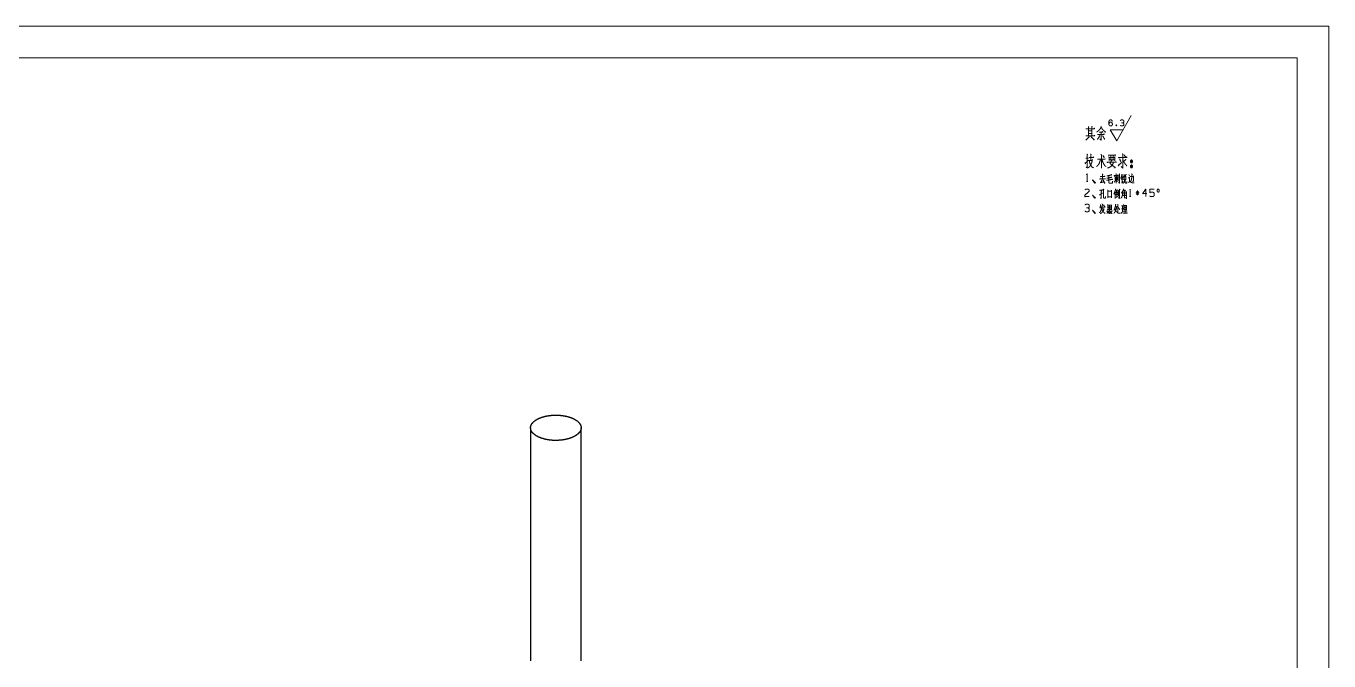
# Model space of a CAD drawing. Header units: millimetres. Extents: x 0 to 841, y 0 to 594.
# Drawn here: x 429.6 to 841, y 393.7 to 594 of the extents above; entities that cross this region are included whole.
import ezdxf

# ---------------------------------------------------------------- set-up
doc = ezdxf.new("R2010")
doc.units = ezdxf.units.MM
doc.layers.add('101', color=7, linetype='Continuous', true_color=0xffffff)

msp = doc.modelspace()

# ---------------------------------------------------------------- linework, layer by layer
at = {"layer": '101', "color": 133, "linetype": 'Continuous', "lineweight": 18}
for p, q in [((841, 594), (0, 594)), ((841, 0), (841, 594)), ((831, 584), (25, 584)), ((831, 10), (831, 584))]:
    msp.add_line(p, q, dxfattribs=at)
at = {"layer": '101', "color": 43, "linetype": 'Continuous', "lineweight": 18}
for p, q in [((773.98, 557.77), (778.59, 565.77)), ((771.96, 561.27), (776, 561.27)), ((773.98, 557.77), (771.96, 561.27)), ((773.8, 562.86), (773.92, 562.53))]:
    msp.add_line(p, q, dxfattribs=at)
at = {"layer": '101', "color": 72, "linetype": 'Continuous', "lineweight": 18}
for p, q in [((764.18, 552.37), (765.08, 552.37)), ((765.08, 551.59), (766.22, 551.59)), ((774.75, 547.39), (774.89, 547.24)), ((764.39, 544.94), (764.81, 544.94)), ((773.46, 546.34), (774.13, 546.36)), ((773.81, 545.71), (774.13, 544.94)), ((774.41, 547.04), (774.56, 546.89)), ((774.47, 546.94), (774.47, 545.06)), ((777.64, 546.09), (777.96, 546.09)), ((777.78, 547.16), (778, 546.76)), ((773.46, 541.77), (773.46, 539.6)), ((773.65, 539.87), (774.31, 540.3)), ((774.03, 541.4), (774.03, 540.12)), ((774.15, 541.82), (774.33, 541.32)), ((774.79, 542.5), (775.03, 542.42)), ((775.86, 540.55), (776.97, 540.55)), ((775.9, 541.1), (776.99, 541.1)), ((776, 542.07), (776.69, 542.07)), ((776.78, 542.27), (776.44, 541.8)), ((778.05, 540.17), (778.47, 540.17)), ((781.03, 541.37), (780.02, 541.37)), ((780.2, 541.85), (780.87, 540.9)), ((780.86, 541.85), (780.2, 540.9)), ((780.52, 540.65), (780.52, 542.07)), ((769.24, 536.34), (769.91, 536.34)), ((771.18, 537.46), (772.28, 537.46)), ((771.2, 536.56), (772.28, 536.56)), ((771.27, 537.19), (771.47, 536.76)), ((771.75, 537.36), (771.75, 535.61)), ((772.1, 537.19), (771.93, 536.76)), ((772.28, 537.59), (772.28, 536.36)), ((773.53, 536.96), (773.96, 536.96)), ((775.81, 537.24), (775.81, 535.41)), ((776.25, 536.76), (777.03, 536.76))]:
    msp.add_line(p, q, dxfattribs=at)
at = {"layer": '101', "color": 251, "linetype": 'Continuous', "lineweight": 25}
for p, q in [((588.86, 467.24), (588.86, 401.67)), ((604.86, 401.67), (604.86, 467.24))]:
    msp.add_line(p, q, dxfattribs=at)
at = {"layer": '101', "color": 43, "linetype": 'Continuous', "lineweight": 18}
for points, knots in [([(771.54, 563.26), (771.8, 563.63), (772.34, 563.63), (772.6, 563.26), (772.6, 562.88), (772.34, 562.51), (771.8, 562.51), (771.54, 562.88), (771.54, 564.01), (771.8, 564.38), (772.34, 564.38), (772.6, 564.01)], [0, 0, 0.076963, 0.169765, 0.248075, 0.312019, 0.390329, 0.483131, 0.560094, 0.751925, 0.828888, 0.92169, 1, 1]), ([(775.92, 563.45), (776.19, 563.63), (776.19, 564.2), (775.92, 564.38), (775.38, 564.38), (775.12, 564.2)], [0, 0, 0.153866, 0.429852, 0.583718, 0.846134, 1, 1]), ([(773.8, 562.53), (773.92, 562.53), (773.99, 562.71), (773.92, 562.86), (773.8, 562.86), (773.73, 562.71), (773.8, 562.53), (773.92, 562.86)], [0, 0, 0.093979, 0.236779, 0.365979, 0.459959, 0.589134, 0.731911, 1, 1]), ([(775.13, 562.69), (775.38, 562.51), (775.92, 562.51), (776.19, 562.69), (776.19, 563.26), (775.92, 563.45), (775.52, 563.45)], [0, 0, 0.124117, 0.343691, 0.472437, 0.703366, 0.836716, 1, 1])]:
    msp.add_open_spline(points, degree=1, knots=knots, dxfattribs=at)
at = {"layer": '101', "color": 72, "linetype": 'Continuous', "lineweight": 18}
for points, knots in [([(765.02, 562.34), (765.2, 562.19), (765.04, 562.04), (765.04, 562.34), (765.04, 559.34), (765.04, 561.62), (764.27, 561.62), (767.01, 561.62), (766.08, 561.62), (766.08, 562.3), (766.08, 559.34), (766.08, 560.91), (765.02, 560.91), (765.02, 560.05), (766.08, 560.05), (766.08, 559.34), (764.22, 559.34), (767.08, 559.34), (766.95, 559.52), (766.82, 559.34)], [0, 0, 0.009718, 0.018621, 0.030836, 0.15299, 0.246131, 0.277437, 0.388627, 0.426411, 0.453896, 0.574522, 0.638653, 0.681834, 0.716953, 0.760133, 0.789145, 0.864713, 0.981302, 0.990651, 1, 1]), ([(766.1, 562.11), (766.24, 562.22), (766.08, 562.34)], [0, 0, 0.471566, 1, 1]), ([(766.77, 561.62), (766.9, 561.81), (766.98, 561.62)], [0, 0, 0.529982, 1, 1]), ([(768.99, 562.34), (769.15, 562.19), (769.07, 562.22), (768.91, 561.77), (768.64, 561.4), (768.33, 561.06), (768.03, 560.8), (767.66, 560.57)], [0, 0, 0.086312, 0.12103, 0.309427, 0.490716, 0.673778, 0.828681, 1, 1]), ([(767.95, 559.82), (770.05, 559.82), (769.92, 560.05), (769.78, 559.75)], [0, 0, 0.780471, 0.877784, 1, 1]), ([(768.43, 560.57), (769.62, 560.57), (769.44, 560.76), (769.31, 560.57)], [0, 0, 0.707431, 0.863863, 1, 1]), ([(769.04, 560.57), (769.04, 557.99), (768.67, 558.4)], [0, 0, 0.823414, 1, 1]), ([(769.04, 562.11), (769.25, 561.81), (769.44, 561.44), (769.81, 561.1), (770.26, 560.72), (770.39, 560.61), (770.42, 560.61), (770.31, 560.46)], [0, 0, 0.162729, 0.348036, 0.570225, 0.829901, 0.906923, 0.918642, 1, 1]), ([(765.15, 559.11), (765.26, 558.92), (765.23, 559), (764.22, 557.99)], [0, 0, 0.125, 0.171162, 1, 1]), ([(765.84, 559.11), (766.82, 558.14), (766.82, 558.32), (766.77, 557.99)], [0, 0, 0.723275, 0.821337, 1, 1]), ([(768.43, 559.49), (768.67, 559.22), (768.62, 559.34), (767.87, 558.17)], [0, 0, 0.190876, 0.257787, 1, 1]), ([(769.54, 559.41), (770.15, 558.32), (770.18, 558.47), (770.13, 558.25)], [0, 0, 0.764773, 0.858195, 1, 1]), ([(764.02, 550.91), (764.1, 550.57), (764.05, 550.76), (765.08, 551.66)], [0, 0, 0.181317, 0.283193, 1, 1]), ([(764.58, 553.61), (764.79, 553.39), (764.68, 553.54), (764.68, 549.19), (764.31, 549.49)], [0, 0, 0.058121, 0.092649, 0.910298, 1, 1]), ([(766.3, 551.85), (766.19, 551.32), (766.09, 550.91), (765.95, 550.57), (765.79, 550.2), (765.53, 549.82), (765.26, 549.52), (764.84, 549.22)], [0, 0, 0.172185, 0.309111, 0.425679, 0.556635, 0.704269, 0.832979, 1, 1]), ([(765.29, 552.49), (766.7, 552.49), (766.56, 552.75), (766.43, 552.52)], [0, 0, 0.716766, 0.86679, 1, 1]), ([(765.34, 551.44), (765.4, 551.17), (765.45, 550.87), (765.56, 550.54), (765.72, 550.2), (766.22, 549.49), (766.64, 549.3)], [0, 0, 0.10161, 0.217189, 0.351408, 0.492973, 0.824052, 1, 1]), ([(765.69, 553.61), (765.93, 553.39), (765.79, 553.46), (765.79, 551.62)], [0, 0, 0.141501, 0.207241, 1, 1]), ([(768.81, 551.77), (768.68, 551.25), (768.44, 550.65), (768.18, 550.2), (767.59, 549.64)], [0, 0, 0.214905, 0.47115, 0.678413, 1, 1]), ([(769, 553.46), (769.24, 553.35), (769.13, 553.39), (769.13, 549.15), (769.13, 551.96), (767.86, 551.96), (770.35, 551.96), (770.22, 552.15), (770.16, 551.96)], [0, 0, 0.022713, 0.032399, 0.397207, 0.639337, 0.748893, 0.96345, 0.983224, 1, 1]), ([(769.37, 551.81), (769.47, 551.4), (769.69, 550.87), (769.95, 550.39), (770.24, 549.94), (770.56, 549.71)], [0, 0, 0.172229, 0.401185, 0.625599, 0.842431, 1, 1]), ([(769.61, 553.16), (769.98, 552.52), (770.06, 552.67), (769.87, 552.75)], [0, 0, 0.666015, 0.819324, 1, 1]), ([(771.25, 553.24), (773.66, 553.24), (773.53, 553.42), (773.37, 553.24)], [0, 0, 0.835345, 0.914855, 1, 1]), ([(771.38, 552.75), (771.59, 552.56), (771.59, 551.59), (771.59, 551.77), (773.37, 551.77), (773.37, 551.51), (773.37, 552.82), (773.37, 552.52), (771.51, 552.52), (772.17, 552.52), (772.17, 553.2), (772.17, 551.77), (772.84, 551.77), (772.84, 553.16)], [0, 0, 0.024058, 0.106926, 0.122864, 0.273837, 0.296148, 0.407698, 0.433196, 0.590929, 0.647266, 0.704636, 0.825746, 0.882076, 1, 1]), ([(772.23, 551.66), (772.41, 551.51), (772.33, 551.59), (771.88, 550.61), (773.47, 549.37), (773.53, 549.49), (773.42, 549.19)], [0, 0, 0.06149, 0.089664, 0.366499, 0.885947, 0.917996, 1, 1]), ([(774.77, 552.49), (774.63, 552.34), (774.55, 552.52), (777.21, 552.52), (777.13, 552.71), (777.02, 552.52)], [0, 0, 0.057611, 0.11623, 0.879357, 0.937987, 1, 1]), ([(774.93, 552.15), (775.19, 551.29), (775.32, 551.4), (775.14, 551.59)], [0, 0, 0.673413, 0.80315, 1, 1]), ([(775.75, 553.69), (775.96, 553.42), (775.88, 553.57), (775.88, 549.22), (775.38, 549.67)], [0, 0, 0.060991, 0.091676, 0.877909, 1, 1]), ([(776.91, 552), (776.2, 551.25), (775.93, 551.81), (776.2, 551.17), (776.44, 550.8), (776.7, 550.46), (777.15, 549.94), (777.21, 549.94), (777.02, 549.86)], [0, 0, 0.248744, 0.397952, 0.563613, 0.670257, 0.773216, 0.939232, 0.951967, 1, 1]), ([(776.28, 553.39), (776.75, 552.75), (776.78, 552.86), (776.57, 552.9)], [0, 0, 0.706431, 0.808944, 1, 1]), ([(778.76, 551.77), (778.53, 551.77), (778.31, 551.47), (778.31, 551.14), (778.53, 550.84), (778.76, 550.84), (778.98, 551.14), (778.98, 551.47), (778.76, 551.77)], [0, 0, 0.091014, 0.231148, 0.359879, 0.5, 0.591014, 0.731135, 0.859866, 1, 1]), ([(778.53, 551.14), (778.76, 551.14), (778.53, 551.47), (778.53, 551.14)], [0, 0, 0.24116, 0.6589, 1, 1]), ([(778.76, 551.14), (778.76, 551.47), (778.53, 551.47)], [0, 0, 0.585821, 1, 1]), ([(764.46, 547.11), (764.6, 547.31), (764.6, 544.94)], [0, 0, 0.093479, 1, 1]), ([(769.47, 547.34), (769.6, 547.16), (769.51, 547.24), (769.51, 545.76), (768.64, 545.76), (770.39, 545.76), (770.3, 545.86), (770.2, 545.74)], [0, 0, 0.045427, 0.069993, 0.382593, 0.566146, 0.936985, 0.96527, 1, 1]), ([(771.17, 551.06), (771.03, 550.91), (770.9, 551.06), (773.87, 551.06), (773.71, 551.25), (773.58, 550.99)], [0, 0, 0.05121, 0.102405, 0.861905, 0.924781, 1, 1]), ([(772.92, 550.95), (772.84, 550.65), (772.6, 550.16), (772.09, 549.67), (771.62, 549.37), (771.03, 549.22)], [0, 0, 0.114104, 0.313641, 0.57134, 0.778577, 1, 1]), ([(773.71, 547.41), (773.78, 547.29), (773.78, 544.44)], [0, 0, 0.047963, 1, 1]), ([(774.71, 550.24), (774.58, 549.9), (774.45, 550.01), (775.59, 550.99)], [0, 0, 0.178046, 0.26342, 1, 1]), ([(774.82, 547.29), (774.82, 544.44), (774.5, 544.69)], [0, 0, 0.875695, 1, 1]), ([(775.61, 547.24), (775.75, 547.06), (775.68, 547.14), (775.31, 545.94), (775.56, 546.69), (776.09, 546.69)], [0, 0, 0.077468, 0.112956, 0.545476, 0.817417, 1, 1]), ([(776.85, 547.26), (776.94, 547.11), (776.9, 547.19), (776.69, 546.66)], [0, 0, 0.211485, 0.312176, 1, 1]), ([(778.98, 549.86), (778.76, 550.2), (778.53, 550.2), (778.31, 549.86), (778.31, 549.56), (778.53, 549.22), (778.76, 549.22), (778.98, 549.56), (778.98, 549.86)], [0, 0, 0.149201, 0.238518, 0.38772, 0.5, 0.649201, 0.738518, 0.88772, 1, 1]), ([(778.68, 547.41), (778.83, 547.26), (778.79, 546.91), (778.76, 546.44), (778.68, 545.76), (778.54, 545.26), (778.38, 544.99)], [0, 0, 0.080825, 0.218763, 0.405542, 0.67168, 0.875423, 1, 1]), ([(778.53, 549.86), (778.53, 549.56), (778.76, 549.56)], [0, 0, 0.556954, 1, 1]), ([(778.76, 549.86), (778.53, 549.86), (778.76, 549.56), (778.76, 549.86)], [0, 0, 0.258837, 0.674615, 1, 1]), ([(766.47, 545.21), (767.07, 544.59), (766.93, 544.59), (766.33, 545.44), (767.07, 544.36), (767.23, 544.59), (766.33, 545.44)], [0, 0, 0.178029, 0.207059, 0.420799, 0.689033, 0.745608, 1, 1]), ([(768.77, 545.74), (768.7, 545.66), (768.64, 545.76)], [0, 0, 0.476681, 1, 1]), ([(769.47, 545.61), (768.92, 544.59), (768.77, 544.59), (770.02, 544.84), (769.74, 545.36), (770.18, 544.54), (770.2, 544.69), (770.16, 544.36)], [0, 0, 0.252061, 0.286561, 0.56407, 0.693389, 0.896352, 0.929105, 1, 1]), ([(769, 546.54), (768.91, 546.44), (768.85, 546.54), (770.23, 546.54), (770.14, 546.66), (770.07, 546.54)], [0, 0, 0.069413, 0.12832, 0.845617, 0.925276, 1, 1]), ([(770.78, 545.36), (772.62, 545.61), (772.54, 545.74), (772.44, 545.61)], [0, 0, 0.85778, 0.924188, 1, 1]), ([(772.26, 547.16), (772.35, 546.99), (772.3, 547.04), (770.87, 546.69), (771.52, 546.84), (771.52, 544.64), (771.55, 544.49), (771.64, 544.46), (772.6, 544.46), (772.6, 545.04)], [0, 0, 0.030686, 0.042088, 0.272768, 0.37778, 0.722125, 0.746245, 0.76061, 0.910006, 1, 1]), ([(770.88, 545.99), (772.46, 546.29), (772.35, 546.36), (772.23, 546.24)], [0, 0, 0.839675, 0.907791, 1, 1]), ([(773.74, 546.11), (773.67, 545.74), (773.64, 545.51), (773.57, 545.31), (773.39, 545.01), (773.3, 544.89), (773.16, 544.71)], [0, 0, 0.246561, 0.39372, 0.530775, 0.75573, 0.854648, 1, 1]), ([(773.34, 546.81), (773.28, 546.69), (773.2, 546.84), (774.27, 546.84), (774.2, 546.99), (774.15, 546.84)], [0, 0, 0.079287, 0.180914, 0.810325, 0.907121, 1, 1]), ([(773.34, 546.56), (773.44, 546.41), (773.44, 545.59)], [0, 0, 0.182111, 1, 1]), ([(774.13, 546.49), (774.13, 545.51), (773.97, 545.66)], [0, 0, 0.816851, 1, 1]), ([(775.35, 545.66), (776.09, 545.66), (775.98, 545.76), (775.9, 545.64)], [0, 0, 0.713022, 0.85297, 1, 1]), ([(775.44, 546.19), (776.07, 546.19), (775.98, 546.31), (775.91, 546.19)], [0, 0, 0.682034, 0.846102, 1, 1]), ([(775.67, 546.16), (775.67, 544.64), (775.58, 544.41), (775.93, 545.04)], [0, 0, 0.613735, 0.71103, 1, 1]), ([(776.48, 545.54), (776.48, 545.26), (776.41, 544.99), (776.3, 544.71), (776.18, 544.54), (775.95, 544.41)], [0, 0, 0.206831, 0.420387, 0.64205, 0.803262, 1, 1]), ([(776.23, 546.59), (776.32, 546.44), (776.32, 545.49), (776.32, 545.61), (776.9, 545.61), (776.9, 545.49), (776.9, 546.54), (776.9, 546.41), (776.3, 546.41)], [0, 0, 0.046622, 0.301087, 0.334563, 0.490815, 0.524291, 0.805544, 0.839031, 1, 1]), ([(776.27, 547.16), (776.5, 546.59), (776.55, 546.66), (776.41, 546.84)], [0, 0, 0.661518, 0.759657, 1, 1]), ([(776.67, 545.54), (776.67, 544.59), (776.74, 544.49), (776.89, 544.44), (777.15, 544.44), (777.15, 544.91)], [0, 0, 0.484062, 0.546445, 0.622862, 0.757969, 1, 1]), ([(778.03, 546.31), (778.03, 545.06), (778.01, 544.91), (777.87, 544.79), (777.68, 544.64)], [0, 0, 0.681069, 0.763357, 0.866189, 1, 1]), ([(778.08, 545.04), (778.21, 544.84), (778.38, 544.76), (778.58, 544.66), (778.76, 544.59), (778.95, 544.56), (779.2, 544.54), (779.44, 544.54)], [0, 0, 0.153683, 0.279191, 0.42207, 0.547588, 0.675737, 0.838254, 1, 1]), ([(778.23, 546.66), (778.33, 546.49), (779.25, 546.49)], [0, 0, 0.182132, 1, 1]), ([(779.27, 546.76), (779.22, 544.89), (778.95, 544.94)], [0, 0, 0.874268, 1, 1]), ([(763.93, 542.32), (764.25, 542.55), (764.94, 542.55), (765.27, 542.32), (765.27, 541.85), (763.91, 540.65), (763.93, 540.17), (765.27, 540.17)], [0, 0, 0.069692, 0.192976, 0.265275, 0.350229, 0.67474, 0.759746, 1, 1]), ([(766.47, 540.45), (767.07, 539.82), (766.93, 539.82), (766.33, 540.67), (767.07, 539.6), (767.23, 539.82), (766.33, 540.67)], [0, 0, 0.178029, 0.207059, 0.420799, 0.689033, 0.745608, 1, 1]), ([(768.54, 540.82), (768.68, 540.62), (768.61, 540.72), (769.47, 541.3)], [0, 0, 0.174089, 0.261162, 1, 1]), ([(768.78, 542.22), (768.75, 542.12), (768.66, 542.17), (769.4, 542.17)], [0, 0, 0.111643, 0.218556, 1, 1]), ([(769.44, 542.4), (769.1, 541.7), (769.1, 539.65), (768.85, 539.77)], [0, 0, 0.250153, 0.910669, 1, 1]), ([(769.72, 542.57), (769.9, 542.37), (769.81, 542.42), (769.81, 539.9), (769.83, 539.77), (769.99, 539.7), (770.39, 539.7), (770.39, 540.27)], [0, 0, 0.063904, 0.088218, 0.692709, 0.722937, 0.765041, 0.86235, 1, 1]), ([(771.11, 542.27), (771.18, 541.95), (771.18, 539.82), (771.18, 540.15), (772.28, 540.15), (772.28, 539.82), (772.28, 542.17), (772.28, 541.92), (771.2, 541.92)], [0, 0, 0.042196, 0.311808, 0.353046, 0.492085, 0.533322, 0.831483, 0.863206, 1, 1]), ([(773.12, 541), (773.67, 542.42), (773.58, 542.57), (773.57, 542.6)], [0, 0, 0.881779, 0.982305, 1, 1]), ([(773.71, 540.82), (774.38, 540.82), (774.27, 540.97), (774.2, 540.82)], [0, 0, 0.657704, 0.83759, 1, 1]), ([(774.04, 542.17), (773.78, 541.35), (774.24, 541.55)], [0, 0, 0.633578, 1, 1]), ([(773.8, 542.22), (774.4, 542.22), (774.33, 542.35), (774.24, 542.22)], [0, 0, 0.669446, 0.829439, 1, 1]), ([(774.47, 542.12), (774.57, 542.02), (774.57, 540.35)], [0, 0, 0.08007, 1, 1]), ([(774.91, 542.42), (774.91, 539.57), (774.57, 539.87)], [0, 0, 0.863564, 1, 1]), ([(775.72, 541.77), (775.84, 541.6), (775.84, 541.1), (775.83, 540.87), (775.81, 540.72), (775.75, 540.5), (775.68, 540.27), (775.6, 540.05), (775.51, 539.9), (775.37, 539.67)], [0, 0, 0.095704, 0.318961, 0.419723, 0.487155, 0.590375, 0.695686, 0.803612, 0.881343, 1, 1]), ([(776.14, 542.62), (776.2, 542.42), (775.49, 541.3)], [0, 0, 0.134739, 1, 1]), ([(775.86, 541.6), (777.03, 541.6), (777.03, 541.8), (777.03, 539.6), (776.74, 539.87)], [0, 0, 0.294511, 0.345005, 0.900419, 1, 1]), ([(776.39, 541.57), (776.48, 541.6), (776.48, 539.67)], [0, 0, 0.045545, 1, 1]), ([(778.12, 542.35), (778.26, 542.55), (778.26, 540.17)], [0, 0, 0.093495, 1, 1]), ([(783.49, 541.12), (782.14, 541.12), (783.15, 542.55), (783.15, 540.17)], [0, 0, 0.245865, 0.565295, 1, 1]), ([(784.4, 540.4), (784.74, 540.17), (785.43, 540.17), (785.76, 540.4), (785.76, 541.35), (785.43, 541.6), (784.74, 541.6), (784.4, 541.37), (784.4, 542.55), (785.76, 542.55)], [0, 0, 0.062231, 0.168347, 0.230567, 0.376816, 0.441258, 0.547375, 0.609609, 0.790491, 1, 1]), ([(786.96, 541.6), (787.19, 541.6), (787.4, 541.92), (787.4, 542.25), (787.19, 542.57), (786.96, 542.57), (786.73, 542.25), (786.73, 541.92), (786.96, 541.6)], [0, 0, 0.085681, 0.230387, 0.351586, 0.496291, 0.581972, 0.730387, 0.851586, 1, 1]), ([(764.94, 536.61), (765.27, 536.84), (765.27, 537.56), (764.94, 537.79), (764.25, 537.79), (763.91, 537.56)], [0, 0, 0.153889, 0.429868, 0.583748, 0.846146, 1, 1]), ([(763.93, 535.64), (764.25, 535.41), (764.94, 535.41), (765.27, 535.64), (765.27, 536.36), (764.94, 536.61), (764.43, 536.61)], [0, 0, 0.12412, 0.343686, 0.472449, 0.70338, 0.83674, 1, 1]), ([(766.47, 535.69), (767.07, 535.06), (766.93, 535.06), (766.33, 535.91), (767.07, 534.84), (767.23, 535.06), (766.33, 535.91)], [0, 0, 0.178029, 0.207059, 0.420799, 0.689033, 0.745608, 1, 1]), ([(769.37, 537.89), (769.49, 537.71), (769.26, 536.76), (769.19, 536.41), (769.01, 535.86), (768.92, 535.64), (768.82, 535.46), (768.75, 535.29), (768.5, 535.11)], [0, 0, 0.069926, 0.388847, 0.505358, 0.693868, 0.772754, 0.839514, 0.9011, 1, 1]), ([(768.84, 537.71), (768.89, 537.46), (768.7, 536.59)], [0, 0, 0.221863, 1, 1]), ([(769.95, 536.44), (769.91, 536.14), (769.83, 535.86), (769.68, 535.61), (769.49, 535.31), (769.28, 535.11), (769.08, 534.96), (768.77, 534.89)], [0, 0, 0.143861, 0.281426, 0.418251, 0.588497, 0.72734, 0.844309, 1, 1]), ([(768.78, 536.81), (770.32, 536.81), (770.23, 537.01), (770.14, 536.81)], [0, 0, 0.778571, 0.889285, 1, 1]), ([(769.26, 536.14), (769.33, 535.99), (769.47, 535.76), (769.58, 535.59), (769.81, 535.36), (769.95, 535.16), (770.14, 534.96), (770.34, 534.89)], [0, 0, 0.098131, 0.255354, 0.376438, 0.566729, 0.711656, 0.876666, 1, 1]), ([(769.81, 537.61), (770.11, 537.06), (770.14, 537.16)], [0, 0, 0.855272, 1, 1]), ([(770.97, 535.61), (770.88, 535.51), (770.78, 535.61), (772.58, 535.61), (772.51, 535.74), (772.39, 535.61)], [0, 0, 0.055576, 0.116259, 0.866963, 0.926768, 1, 1]), ([(771.02, 535.49), (771.13, 535.39), (770.94, 534.81)], [0, 0, 0.193669, 1, 1]), ([(771.18, 536.06), (771.17, 535.96), (771.04, 536.09), (772.44, 536.09), (772.35, 536.21), (772.26, 536.09)], [0, 0, 0.051265, 0.140103, 0.845344, 0.922672, 1, 1]), ([(771.06, 537.71), (771.17, 537.49), (771.17, 536.41)], [0, 0, 0.187904, 1, 1]), ([(771.38, 535.41), (771.52, 534.84), (771.61, 534.89), (771.47, 535.04)], [0, 0, 0.658057, 0.770901, 1, 1]), ([(771.78, 535.41), (771.94, 534.81), (772.01, 534.81), (771.89, 535.01)], [0, 0, 0.669818, 0.746191, 1, 1]), ([(772.12, 535.41), (772.46, 534.79), (772.53, 534.84), (772.35, 535.01)], [0, 0, 0.679065, 0.761945, 1, 1]), ([(773.99, 537.14), (773.88, 536.41), (773.81, 536.19), (773.78, 536.01), (773.67, 535.84), (773.58, 535.64), (773.53, 535.49), (773.41, 535.29), (773.3, 535.14), (773.07, 534.91)], [0, 0, 0.296647, 0.392139, 0.464423, 0.547274, 0.635792, 0.700206, 0.795417, 0.869794, 1, 1]), ([(773.58, 537.84), (773.67, 537.61), (773.58, 537.29), (773.55, 537.11), (773.48, 536.89), (773.41, 536.64), (773.34, 536.41), (773.28, 536.21), (773.2, 536.06), (773.09, 535.89)], [0, 0, 0.116541, 0.278903, 0.364981, 0.478695, 0.603947, 0.717642, 0.817409, 0.901339, 1, 1]), ([(773.41, 536.49), (773.48, 536.31), (773.53, 536.11), (773.57, 535.94), (773.74, 535.59), (773.83, 535.49), (774.08, 535.24), (774.22, 535.11), (774.4, 535.01), (774.64, 534.94), (774.87, 534.94), (775.05, 534.91)], [0, 0, 0.075191, 0.157622, 0.22875, 0.384961, 0.43811, 0.578248, 0.653436, 0.73435, 0.837366, 0.928906, 1, 1]), ([(774.29, 537.81), (774.36, 537.64), (774.36, 535.11)], [0, 0, 0.069549, 1, 1]), ([(774.33, 536.94), (774.91, 536.14), (774.91, 536.36)], [0, 0, 0.814834, 1, 1]), ([(775.56, 535.14), (775.4, 534.89), (775.33, 534.96), (776.02, 535.66)], [0, 0, 0.214456, 0.289059, 1, 1]), ([(775.47, 536.34), (776.09, 536.34), (776.02, 536.49), (775.98, 536.36)], [0, 0, 0.676554, 0.857931, 1, 1]), ([(775.49, 537.26), (776.09, 537.26), (776.02, 537.36), (775.98, 537.24)], [0, 0, 0.704241, 0.847763, 1, 1]), ([(776.16, 537.66), (776.25, 537.51), (776.25, 536.01), (776.25, 536.14), (777.06, 536.14), (777.06, 536.01), (777.06, 537.51), (777.06, 537.41), (776.25, 537.41), (776.64, 537.41), (776.64, 535.01), (775.93, 535.01), (777.27, 535.01), (777.19, 535.06), (777.17, 535.11), (777.06, 534.96)], [0, 0, 0.01686, 0.162098, 0.174203, 0.252932, 0.265037, 0.410274, 0.419953, 0.498683, 0.536334, 0.768719, 0.837177, 0.967247, 0.977079, 0.982217, 1, 1]), ([(776.16, 535.59), (777.17, 535.59), (777.1, 535.76), (777.03, 535.61)], [0, 0, 0.739672, 0.878238, 1, 1])]:
    msp.add_open_spline(points, degree=1, knots=knots, dxfattribs=at)
at = {"layer": '101', "color": 251, "linetype": 'Continuous', "lineweight": 25}
for points, knots in [([(588.86, 467.24), (588.96, 466.6), (589.27, 465.97), (589.78, 465.38), (590.47, 464.84), (591.32, 464.35), (592.32, 463.95), (593.43, 463.62), (594.64, 463.4), (595.9, 463.27), (597.18, 463.24), (598.46, 463.32), (599.7, 463.5), (600.86, 463.77), (601.92, 464.14), (602.85, 464.59), (603.62, 465.1), (604.22, 465.67), (604.63, 466.28), (604.83, 466.92), (604.83, 467.56), (604.63, 468.2), (604.22, 468.81), (603.62, 469.38), (602.85, 469.89), (601.92, 470.34), (600.86, 470.7), (599.7, 470.98), (598.46, 471.16), (597.18, 471.24), (595.9, 471.21), (594.64, 471.08), (593.43, 470.85), (592.32, 470.53), (591.32, 470.12), (590.47, 469.64), (589.78, 469.1), (589.27, 468.51), (588.96, 467.88), (588.86, 467.24)], [0, 0, 0.016789, 0.034789, 0.054888, 0.077549, 0.102872, 0.130698, 0.160676, 0.192326, 0.225081, 0.258318, 0.291395, 0.323673, 0.354553, 0.383508, 0.410116, 0.434114, 0.45546, 0.474426, 0.491685, 0.508314, 0.525573, 0.544539, 0.565885, 0.589883, 0.616491, 0.645446, 0.676326, 0.708604, 0.741681, 0.774918, 0.807672, 0.839323, 0.869301, 0.897127, 0.92245, 0.945111, 0.96521, 0.98321, 1, 1]), ([(588.86, 401.67), (588.86, 397.81), (588.86, 393.67)], [0, 0, 0.482363, 1, 1]), ([(604.86, 393.67), (604.86, 397.81), (604.86, 401.67)], [0, 0, 0.517637, 1, 1])]:
    msp.add_open_spline(points, degree=1, knots=knots, dxfattribs=at)

doc.saveas('drawing.dxf')
